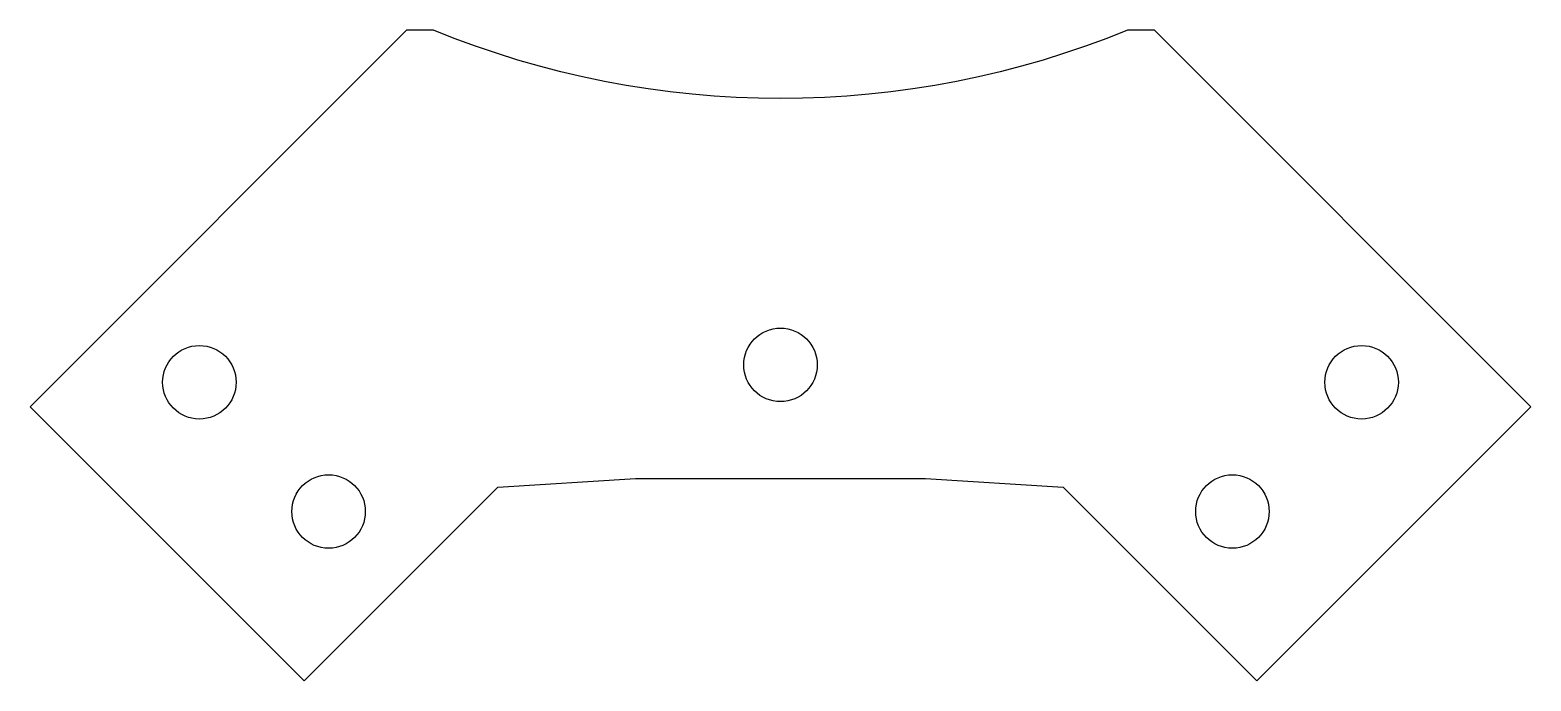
# Model space of a CAD drawing. Header units: inches. Extents: x -2.05 to 2.05, y -4.09 to -2.31.
import ezdxf

# ---------------------------------------------------------------- set-up
doc = ezdxf.new("R2010")
doc.units = ezdxf.units.IN
doc.header["$MEASUREMENT"] = 0

msp = doc.modelspace()

# ---------------------------------------------------------------- linework, layer by layer
msp.add_lwpolyline([(-1.0232, -2.3125), (-2.0535, -3.3428), (-1.3035, -4.0928), (-0.7732, -3.5625), (-0.3964, -3.5393), (0.3964, -3.5393), (0.7732, -3.5625), (1.3035, -4.0928), (2.0535, -3.3428), (1.0232, -2.3125), (0.9499, -2.3125, -0.197386), (-0.9499, -2.3125)], format="xyb", close=True)
for centre in [(0, -3.2283), (-1.5901, -3.2759), (1.5901, -3.2759), (-1.2365, -3.6294), (1.2365, -3.6294)]:
    msp.add_circle(centre, 0.1005)

doc.saveas('drawing.dxf')
